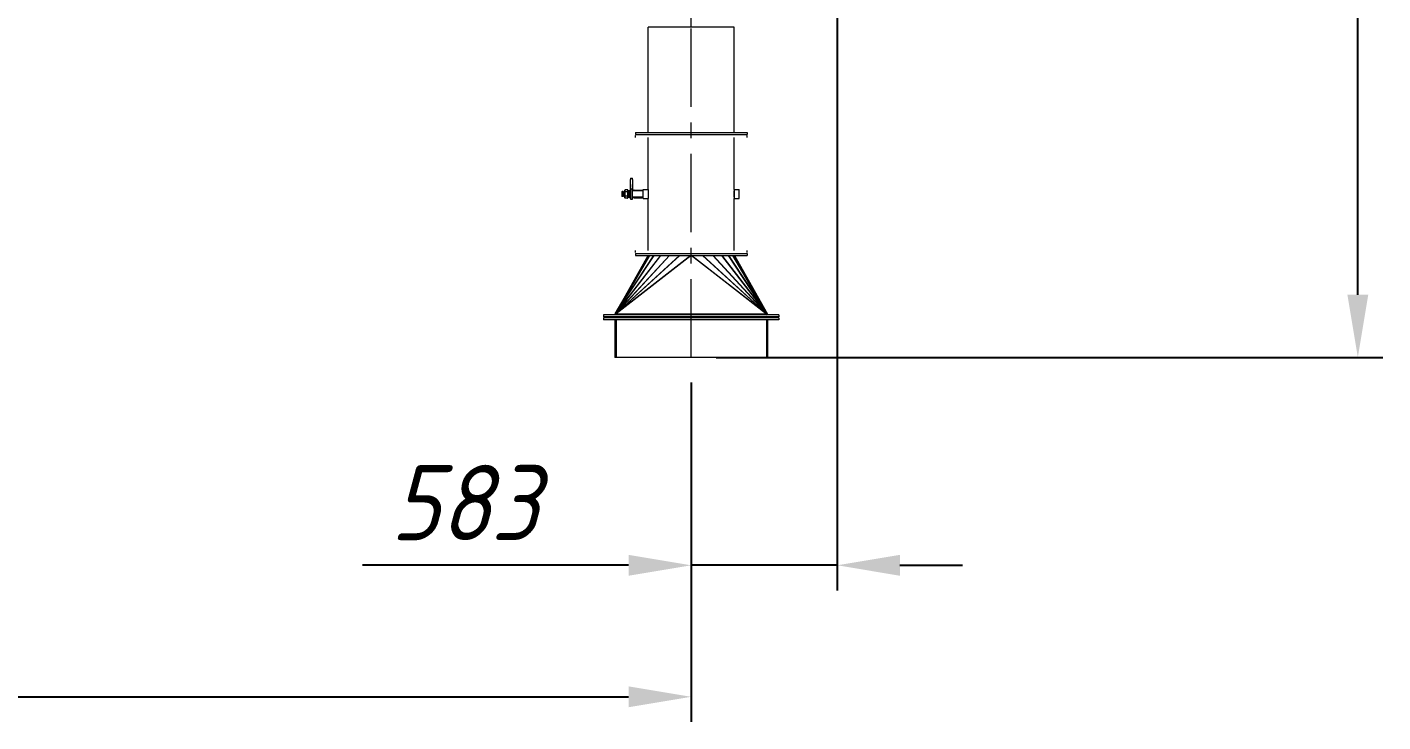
# Model space of a CAD drawing. Header units: inches. Extents: x -350577 to -266477, y -437959 to -377535.
# Drawn here: x -325289 to -319875, y -401885 to -399113 of the extents above; entities that cross this region are included whole.
import ezdxf

# ---------------------------------------------------------------- set-up
doc = ezdxf.new("R2010")
doc.units = ezdxf.units.IN
doc.header["$MEASUREMENT"] = 0
doc.linetypes.add('CENTER', pattern=[2, 1.25, -0.25, 0.25, -0.25])
doc.layers.add('CENTER       (itatec)', color=4, linetype='CENTER', lineweight=9)
doc.layers.add('ORGINAL (itatec)', color=3, linetype='Continuous', lineweight=9)
doc.styles.add('Geniso', font='geniso.shx', dxfattribs={"oblique": 15})
doc.dimstyles.new('scale 1b100', dxfattribs={"dimscale": 100, "dimtxt": 3, "dimasz": 2.5, "dimexe": 1, "dimexo": 1, "dimgap": 1, "dimtad": 1, "dimdec": 0, "dimzin": 0, "dimdsep": 46, "dimtxsty": 'Geniso', "dimcen": 0, "dimclrd": 1, "dimclre": 1, "dimclrt": 7, "dimadec": 0, "dimazin": 0, "dimtfac": 1, "dimtdec": 0, "dimtmove": 0, "dimatfit": 3, "dimfxl": 0.75, "dimtolj": 1, "dimtzin": 0, "dimarcsym": 0})

# ---------------------------------------------------------------- blocks, each defined once
blk = doc.blocks.new('*D19')
at = {"layer": 'Defpoints', "color": 0, "transparency": 16777216}
for p in [(-322053.8, -395650.3), (-322637.2, -400430.8), (-322637.2, -401260.3)]:
    blk.add_point(p, dxfattribs=at)
at = {"layer": 'ORGINAL (itatec)', "color": 1, "lineweight": -2, "transparency": 16777216}
for p, q in [((-322053.8, -395750.3), (-322053.8, -401360.3)), ((-322637.2, -400530.8), (-322637.2, -401360.3)), ((-322887.2, -401260.3), (-323949.6, -401260.3)), ((-322053.8, -401260.3), (-322637.2, -401260.3)), ((-321803.8, -401260.3), (-321553.8, -401260.3))]:
    blk.add_line(p, q, dxfattribs=at)
at = {"layer": 'ORGINAL (itatec)', "color": 1, "transparency": 16777216}
for points in [[(-322887.2, -401218.7), (-322887.2, -401302), (-322637.2, -401260.3)], [(-321803.8, -401218.7), (-321803.8, -401302), (-322053.8, -401260.3)]]:
    blk.add_solid(points, dxfattribs=at)
at = {"layer": 'ORGINAL (itatec)', "color": 7, "transparency": 16777216, "insert": (-323543.4, -401010.3), "char_height": 300, "attachment_point": 5, "style": 'Geniso'}
blk.add_mtext('\\A1;583', dxfattribs=at)
blk = doc.blocks.new('*D20')
at = {"layer": 'Defpoints', "color": 0, "transparency": 16777216}
for p in [(-321453.8, -395650.3), (-319975.1, -395650.3), (-322637.2, -400430.8)]:
    blk.add_point(p, dxfattribs=at)
at = {"layer": 'ORGINAL (itatec)', "color": 1, "lineweight": -2, "transparency": 16777216}
for p, q in [((-321353.8, -395650.3), (-319875.1, -395650.3)), ((-319975.1, -400180.8), (-319975.1, -395900.3)), ((-322537.2, -400430.8), (-319875.1, -400430.8))]:
    blk.add_line(p, q, dxfattribs=at)
at = {"layer": 'ORGINAL (itatec)', "color": 1, "transparency": 16777216}
for points in [[(-320016.7, -395900.3), (-319933.4, -395900.3), (-319975.1, -395650.3)], [(-320016.7, -400180.8), (-319933.4, -400180.8), (-319975.1, -400430.8)]]:
    blk.add_solid(points, dxfattribs=at)
at = {"layer": 'ORGINAL (itatec)', "color": 7, "transparency": 16777216, "insert": (-320225.1, -398040.5), "char_height": 300, "attachment_point": 5, "rotation": 90, "style": 'Geniso'}
blk.add_mtext('\\A1;4781', dxfattribs=at)
blk = doc.blocks.new('*D21')
at = {"layer": 'Defpoints', "color": 0, "transparency": 16777216}
for p in [(-329057.2, -398300.3), (-322637.2, -400636.3), (-322637.2, -401785)]:
    blk.add_point(p, dxfattribs=at)
at = {"layer": 'ORGINAL (itatec)', "color": 1, "lineweight": -2, "transparency": 16777216}
for p, q in [((-329057.2, -398400.3), (-329057.2, -401885)), ((-322637.2, -400736.3), (-322637.2, -401885)), ((-328807.2, -401785), (-322887.2, -401785))]:
    blk.add_line(p, q, dxfattribs=at)
at = {"layer": 'ORGINAL (itatec)', "color": 1, "transparency": 16777216}
for points in [[(-328807.2, -401743.4), (-328807.2, -401826.7), (-329057.2, -401785)], [(-322887.2, -401743.4), (-322887.2, -401826.7), (-322637.2, -401785)]]:
    blk.add_solid(points, dxfattribs=at)
at = {"layer": 'ORGINAL (itatec)', "color": 7, "transparency": 16777216, "insert": (-325847.2, -401535), "char_height": 300, "attachment_point": 5, "style": 'Geniso'}
blk.add_mtext('\\A1;6420', dxfattribs=at)

msp = doc.modelspace()

# ---------------------------------------------------------------- linework, layer by layer
at = {"layer": 'CENTER       (itatec)', "ltscale": 250}
msp.add_lwpolyline([(-322637.2, -400430.8), (-322637.2, -399113, 0.050793), (-322656.9, -398920.3), (-323139.2, -396481, 0.107251), (-323325.3, -396051.6), (-324154.3, -394782), (-326137.7, -392395, 0.10723), (-326560, -392064.6), (-328720.7, -390827.2)], format="xyb", dxfattribs=at)
at = {"layer": 'ORGINAL (itatec)', "extrusion": (0, 1, 0)}
for p, q in [((-322465.2, -399113), (-322809.2, -399113)), ((-322809.2, -399532.8), (-322809.2, -399113)), ((-322465.2, -399532.8), (-322465.2, -399113)), ((-322860.2, -399532.8), (-322414.2, -399532.8)), ((-322860.2, -399532.8), (-322860.2, -399540.8)), ((-322860.2, -399540.8), (-322414.2, -399540.8)), ((-322860.2, -399552.8), (-322860.2, -399544.8)), ((-322809.2, -399761.3), (-322809.2, -399552.8)), ((-322465.2, -399761.3), (-322465.2, -399552.8)), ((-322414.2, -399532.8), (-322414.2, -399540.8)), ((-322414.2, -399552.8), (-322414.2, -399544.8)), ((-322880, -399733.8), (-322880.3, -399733.8)), ((-322880.3, -399738.8), (-322880.3, -399733.8)), ((-322880, -399715.8), (-322880, -399720.8)), ((-322880, -399715.8), (-322872, -399715.8)), ((-322880, -399753.8), (-322880, -399720.8)), ((-322872, -399720.8), (-322872, -399715.8)), ((-322872, -399720.8), (-322872, -399753.8)), ((-322913.7, -399769.6), (-322912.9, -399768.8)), ((-322913.7, -399769.6), (-322913.7, -399788)), ((-322913.7, -399788), (-322912.9, -399788.8)), ((-322912.9, -399768.8), (-322912.9, -399788.8)), ((-322912.2, -399768.8), (-322912.9, -399768.8)), ((-322912.2, -399788.8), (-322912.9, -399788.8)), ((-322912.2, -399768.8), (-322912.2, -399788.8)), ((-322911.4, -399769.6), (-322912.2, -399768.8)), ((-322911.4, -399788), (-322912.2, -399788.8)), ((-322911.4, -399788), (-322911.4, -399769.6)), ((-322910.6, -399769.6), (-322911.4, -399769.6)), ((-322910.6, -399788), (-322911.4, -399788)), ((-322910.6, -399769.6), (-322909.8, -399768.8)), ((-322910.6, -399769.6), (-322910.6, -399788)), ((-322910.6, -399788), (-322909.8, -399788.8)), ((-322909.8, -399768.8), (-322909.8, -399788.8)), ((-322909, -399768.8), (-322909.8, -399768.8)), ((-322909, -399788.8), (-322909.8, -399788.8)), ((-322909, -399768.8), (-322909, -399788.8)), ((-322908.2, -399769.6), (-322909, -399768.8)), ((-322908.2, -399788), (-322909, -399788.8)), ((-322908.2, -399788), (-322908.2, -399769.6)), ((-322907.4, -399769.6), (-322908.2, -399769.6)), ((-322907.4, -399788), (-322908.2, -399788)), ((-322907.4, -399769.6), (-322906.6, -399768.8)), ((-322907.4, -399769.6), (-322907.4, -399788)), ((-322907.4, -399788), (-322906.6, -399788.8)), ((-322906.6, -399768.8), (-322906.6, -399788.8)), ((-322905.8, -399768.8), (-322906.6, -399768.8)), ((-322905.8, -399788.8), (-322906.6, -399788.8)), ((-322905.8, -399768.8), (-322905.8, -399788.8)), ((-322905, -399769.6), (-322905.8, -399768.8)), ((-322905, -399788), (-322905.8, -399788.8)), ((-322905, -399788), (-322905, -399769.6)), ((-322904.2, -399769.6), (-322905, -399769.6)), ((-322904.2, -399788), (-322905, -399788)), ((-322904.2, -399769.6), (-322903.4, -399768.8)), ((-322904.2, -399769.6), (-322904.2, -399788)), ((-322904.2, -399788), (-322903.4, -399788.8)), ((-322903.4, -399768.8), (-322903.4, -399788.8)), ((-322902.6, -399768.8), (-322903.4, -399768.8)), ((-322902.6, -399788.8), (-322903.4, -399788.8)), ((-322902.6, -399766.2), (-322902.6, -399791.4)), ((-322902.6, -399768.8), (-322902.6, -399788.8)), ((-322902.6, -399768.9), (-322902.6, -399768.8)), ((-322902.6, -399788.7), (-322902.6, -399788.8)), ((-322902, -399763.7), (-322902, -399763.4)), ((-322902, -399763.4), (-322902, -399763.7)), ((-322902, -399763.4), (-322902, -399763.4)), ((-322902, -399763.7), (-322902, -399763.7)), ((-322902, -399773.7), (-322902, -399768.8)), ((-322902, -399768.8), (-322902, -399768.8)), ((-322902, -399768.8), (-322902, -399773.7)), ((-322902, -399773.7), (-322902, -399773.7)), ((-322902, -399788.8), (-322902, -399783.9)), ((-322902, -399783.9), (-322902, -399783.9)), ((-322902, -399783.9), (-322902, -399788.8)), ((-322902, -399788.8), (-322902, -399788.8)), ((-322901.1, -399762.1), (-322901.1, -399762.1)), ((-322891.2, -399762.1), (-322901.1, -399762.1)), ((-322901.1, -399770.4), (-322901.1, -399770.4)), ((-322901.1, -399770.4), (-322901.1, -399770.4)), ((-322891.2, -399770.4), (-322901.1, -399770.4)), ((-322901.1, -399787.2), (-322901.1, -399787.2)), ((-322901.1, -399787.2), (-322901.1, -399787.2)), ((-322891.2, -399787.2), (-322901.1, -399787.2)), ((-322891.2, -399762.1), (-322891.2, -399762.1)), ((-322891.2, -399770.4), (-322891.2, -399770.4)), ((-322891.2, -399770.4), (-322891.2, -399770.4)), ((-322891.2, -399787.2), (-322891.2, -399787.2)), ((-322891.2, -399787.2), (-322891.2, -399787.2)), ((-322889.7, -399791.4), (-322889.7, -399766.2)), ((-322889.2, -399769.6), (-322889.7, -399769)), ((-322889.2, -399788), (-322889.7, -399788.6)), ((-322889.2, -399788), (-322889.2, -399769.6)), ((-322888.4, -399769.6), (-322889.2, -399769.6)), ((-322888.4, -399788), (-322889.2, -399788)), ((-322888.4, -399769.6), (-322887.6, -399768.8)), ((-322888.4, -399769.6), (-322888.4, -399788)), ((-322888.4, -399788), (-322887.6, -399788.8)), ((-322887.6, -399768.8), (-322887.6, -399788.8)), ((-322886.8, -399768.8), (-322887.6, -399768.8)), ((-322886.8, -399788.8), (-322887.6, -399788.8)), ((-322886.8, -399768.8), (-322886.8, -399788.8)), ((-322886, -399769.6), (-322886.8, -399768.8)), ((-322886, -399788), (-322886.8, -399788.8)), ((-322886, -399788), (-322886, -399769.6)), ((-322885.2, -399769.6), (-322886, -399769.6)), ((-322885.2, -399788), (-322886, -399788)), ((-322885.2, -399769.6), (-322884.4, -399768.8)), ((-322885.2, -399769.6), (-322885.2, -399788)), ((-322885.2, -399788), (-322884.4, -399788.8)), ((-322885, -399769.4), (-322885, -399763.8)), ((-322885, -399763.8), (-322880.3, -399763.8)), ((-322885, -399793.8), (-322885, -399788.2)), ((-322884.4, -399768.8), (-322884.4, -399788.8)), ((-322883.6, -399768.8), (-322884.4, -399768.8)), ((-322883.6, -399788.8), (-322884.4, -399788.8)), ((-322883.6, -399768.8), (-322883.6, -399788.8)), ((-322882.8, -399769.6), (-322883.6, -399768.8)), ((-322882.8, -399788), (-322883.6, -399788.8)), ((-322882.8, -399788), (-322882.8, -399769.6)), ((-322882, -399769.6), (-322882.8, -399769.6)), ((-322882, -399788), (-322882.8, -399788)), ((-322882, -399769.6), (-322881.2, -399768.8)), ((-322882, -399769.6), (-322882, -399788)), ((-322882, -399788), (-322881.2, -399788.8)), ((-322881.2, -399768.8), (-322881.2, -399788.8)), ((-322880.5, -399768.8), (-322881.2, -399768.8)), ((-322880.5, -399788.8), (-322881.2, -399788.8)), ((-322880.5, -399768.8), (-322880.5, -399788.8)), ((-322880, -399769.3), (-322880.5, -399768.8)), ((-322880, -399788.3), (-322880.5, -399788.8)), ((-322880, -399738.8), (-322880.3, -399738.8)), ((-322880, -399739.7), (-322880.3, -399739.7)), ((-322880.3, -399741.3), (-322880.3, -399739.7)), ((-322880.3, -399741.3), (-322880.3, -399746.1)), ((-322880, -399741.3), (-322880.3, -399741.3)), ((-322880.3, -399746.1), (-322880.3, -399750.2)), ((-322880, -399746.1), (-322880.3, -399746.1)), ((-322880.3, -399750.2), (-322880.3, -399750.3)), ((-322880.3, -399750.3), (-322880.3, -399752)), ((-322880, -399750.3), (-322880.3, -399750.3)), ((-322880, -399752), (-322880.3, -399752)), ((-322880.3, -399752), (-322880.3, -399752.1)), ((-322880, -399752.1), (-322880.3, -399752.1)), ((-322880, -399756.1), (-322880.3, -399756.1)), ((-322880.3, -399758.3), (-322880.3, -399756.1)), ((-322880.3, -399758.3), (-322880.3, -399761.5)), ((-322880, -399758.3), (-322880.3, -399758.3)), ((-322880.3, -399761.5), (-322880.3, -399762.1)), ((-322880, -399761.5), (-322880.3, -399761.5)), ((-322880.3, -399762.1), (-322880.3, -399764.4)), ((-322880, -399762.1), (-322880.3, -399762.1)), ((-322880.3, -399765.1), (-322880.3, -399764.4)), ((-322880, -399765.1), (-322880.3, -399765.1)), ((-322880, -399753.8), (-322880, -399758.8)), ((-322880, -399758.8), (-322880, -399798.8)), ((-322880, -399758.8), (-322872, -399758.8)), ((-322880, -399765.1), (-322880, -399769.3)), ((-322880, -399788.3), (-322880, -399793.8)), ((-322872, -399753.8), (-322872, -399758.8)), ((-322872, -399798.8), (-322872, -399758.8)), ((-322864.6, -399763.8), (-322872, -399763.8)), ((-322829.2, -399766.3), (-322872, -399766.3)), ((-322864.6, -399763.8), (-322829.2, -399763.8)), ((-322829.2, -399796.3), (-322829.2, -399761.3)), ((-322829.2, -399761.3), (-322809.2, -399761.3)), ((-322809.2, -399761.4), (-322809.2, -399796.2)), ((-322465.2, -399761.3), (-322445.2, -399761.3)), ((-322465.2, -399761.4), (-322465.2, -399796.2)), ((-322445.2, -399796.3), (-322445.2, -399761.3)), ((-322902, -399794.2), (-322902, -399793.9)), ((-322902, -399793.9), (-322902, -399793.9)), ((-322902, -399793.9), (-322902, -399794.2)), ((-322902, -399794.2), (-322902, -399794.2)), ((-322901.1, -399795.5), (-322901.1, -399795.5)), ((-322891.2, -399795.5), (-322901.1, -399795.5)), ((-322891.2, -399795.5), (-322891.2, -399795.5)), ((-322880, -399793.8), (-322885, -399793.8)), ((-322880, -399793.8), (-322880, -399793.8)), ((-322880, -399798.8), (-322872, -399798.8)), ((-322829.2, -399791.3), (-322872, -399791.3)), ((-322864.6, -399793.8), (-322872, -399793.8)), ((-322864.6, -399793.8), (-322829.2, -399793.8)), ((-322829.2, -399796.3), (-322809.2, -399796.3)), ((-322809.2, -400004.8), (-322809.2, -399796.3)), ((-322465.2, -400004.8), (-322465.2, -399796.3)), ((-322465.2, -399796.3), (-322445.2, -399796.3)), ((-322860.2, -400012.8), (-322860.2, -400004.8)), ((-322414.2, -400012.8), (-322414.2, -400004.8)), ((-322809.6, -400024.8), (-322941.6, -400258.3)), ((-322941.1, -400257.7), (-322809.5, -400024.8)), ((-322803.8, -400024.8), (-322941.1, -400257.7)), ((-322940.3, -400257.1), (-322803.3, -400024.8)), ((-322786.7, -400024.8), (-322940.3, -400257.1)), ((-322939.6, -400256.8), (-322786.1, -400024.8)), ((-322759.6, -400024.8), (-322939.6, -400256.8)), ((-322939, -400256.7), (-322759.1, -400024.8)), ((-322724.5, -400024.8), (-322939, -400256.7)), ((-322938.4, -400256.8), (-322723.8, -400024.8)), ((-322683.6, -400024.8), (-322938.4, -400256.8)), ((-322937.7, -400257), (-322682.6, -400024.8)), ((-322639.4, -400024.8), (-322937.7, -400257)), ((-322637.2, -400024.8), (-322937.2, -400257.3)), ((-322860.2, -400016.8), (-322414.2, -400016.8)), ((-322860.2, -400016.8), (-322860.2, -400024.8)), ((-322860.2, -400024.8), (-322414.2, -400024.8)), ((-322809.5, -400024.8), (-322809.6, -400024.8)), ((-322637.5, -400025), (-322637.5, -400024.8)), ((-322337.2, -400257.3), (-322637.2, -400024.8)), ((-322637, -400025), (-322636.9, -400024.8)), ((-322635.1, -400024.8), (-322336.8, -400257)), ((-322336.8, -400257), (-322591.9, -400024.8)), ((-322590.9, -400024.8), (-322336.1, -400256.8)), ((-322336.1, -400256.8), (-322550.6, -400024.8)), ((-322550, -400024.8), (-322335.5, -400256.7)), ((-322335.5, -400256.7), (-322515.4, -400024.8)), ((-322514.9, -400024.8), (-322334.9, -400256.8)), ((-322334.9, -400256.8), (-322488.3, -400024.8)), ((-322487.8, -400024.8), (-322334.2, -400257.1)), ((-322334.2, -400257.1), (-322471.1, -400024.8)), ((-322470.7, -400024.8), (-322333.3, -400257.7)), ((-322333.3, -400257.7), (-322465, -400024.8)), ((-322465, -400024.8), (-322464.9, -400024.8)), ((-322464.9, -400024.8), (-322332.9, -400258.3)), ((-322414.2, -400016.8), (-322414.2, -400024.8)), ((-322987.2, -400260.8), (-322987.2, -400268.8)), ((-322287.2, -400260.8), (-322987.2, -400260.8)), ((-322287.2, -400268.8), (-322987.2, -400268.8)), ((-322987.2, -400272.8), (-322987.2, -400280.8)), ((-322287.2, -400272.8), (-322987.2, -400272.8)), ((-322937.2, -400260.8), (-322941.6, -400258.3)), ((-322937.2, -400260.8), (-322941.1, -400257.7)), ((-322937.2, -400260.8), (-322940.3, -400257.1)), ((-322937.2, -400260.8), (-322939.6, -400256.8)), ((-322937.2, -400260.8), (-322939, -400256.7)), ((-322937.2, -400260.8), (-322938.4, -400256.8)), ((-322937.2, -400260.8), (-322937.7, -400257)), ((-322937.2, -400257.3), (-322337.2, -400257.3)), ((-322937.2, -400260.8), (-322937.2, -400257.3)), ((-322337.2, -400260.8), (-322335.5, -400256.7)), ((-322337.2, -400260.8), (-322334.9, -400256.8)), ((-322337.2, -400260.8), (-322336.1, -400256.8)), ((-322337.2, -400260.8), (-322336.8, -400257)), ((-322337.2, -400260.8), (-322334.2, -400257.1)), ((-322337.2, -400260.8), (-322337.2, -400257.3)), ((-322337.2, -400260.8), (-322333.3, -400257.7)), ((-322337.2, -400260.8), (-322332.9, -400258.3)), ((-322287.2, -400260.8), (-322287.2, -400268.8)), ((-322287.2, -400272.8), (-322287.2, -400280.8)), ((-322287.2, -400280.8), (-322987.2, -400280.8)), ((-322942.2, -400280.8), (-322942.2, -400430.8)), ((-322937.2, -400280.8), (-322937.2, -400430.8)), ((-322337.2, -400280.8), (-322337.2, -400430.8)), ((-322332.2, -400280.8), (-322332.2, -400430.8)), ((-322937.2, -400430.8), (-322942.2, -400430.8)), ((-322337.2, -400430.8), (-322937.2, -400430.8)), ((-322332.2, -400430.8), (-322337.2, -400430.8))]:
    msp.add_line(p, q, dxfattribs=at)
at = {"layer": 'ORGINAL (itatec)', "extrusion": (0, 0, -1)}
for centre, start, end in [((322895.8, -399766.2), 0, 24.2411), ((322895.8, -399766.2), 24.2411, 37.8907), ((322896.5, -399766.2), 142.1093, 180), ((322895.8, -399791.4), 335.7589, 0), ((322895.8, -399791.4), 322.1093, 335.7589), ((322896.5, -399791.4), 180, 217.8907)]:
    msp.add_arc(centre, 6.82, start, end, dxfattribs=at)
at = {"layer": 'ORGINAL (itatec)'}
for points, knots in [([(-322902, -399763.7), (-322902, -399763.8), (-322902, -399763.9), (-322902.1, -399764.3), (-322902.2, -399764.7), (-322902.3, -399765.5), (-322902.3, -399765.9), (-322902.3, -399766.6), (-322902.3, -399767), (-322902.2, -399767.8), (-322902.1, -399768.2), (-322902, -399768.6), (-322902, -399768.7), (-322902, -399768.8)], [34.251004, 34.251004, 34.251004, 34.251004, 34.81835, 34.81835, 37.754399, 37.754399, 40.690448, 40.690448, 43.626497, 43.626497, 46.562546, 46.562546, 47.129892, 47.129892, 47.129892, 47.129892]), ([(-322902, -399773.7), (-322902, -399773.9), (-322902, -399774), (-322902.1, -399775), (-322902.2, -399775.8), (-322902.3, -399777.3), (-322902.3, -399778.1), (-322902.3, -399779.5), (-322902.3, -399780.3), (-322902.2, -399781.8), (-322902.1, -399782.6), (-322902, -399783.6), (-322902, -399783.7), (-322902, -399783.9)], [34.251004, 34.251004, 34.251004, 34.251004, 34.81835, 34.81835, 37.754399, 37.754399, 40.690448, 40.690448, 43.626497, 43.626497, 46.562546, 46.562546, 47.129892, 47.129892, 47.129892, 47.129892]), ([(-322902, -399788.8), (-322902, -399788.9), (-322902, -399789), (-322902.1, -399789.4), (-322902.2, -399789.8), (-322902.3, -399790.6), (-322902.3, -399791), (-322902.3, -399791.7), (-322902.3, -399792.1), (-322902.2, -399792.9), (-322902.1, -399793.3), (-322902, -399793.7), (-322902, -399793.8), (-322902, -399793.9)], [34.251004, 34.251004, 34.251004, 34.251004, 34.81835, 34.81835, 37.754399, 37.754399, 40.690448, 40.690448, 43.626497, 43.626497, 46.562546, 46.562546, 47.129892, 47.129892, 47.129892, 47.129892]), ([(-322901.1, -399762.1), (-322901.3, -399762.3), (-322901.5, -399762.5), (-322901.8, -399763.1), (-322901.9, -399763.4), (-322902, -399763.7)], [70.557899, 70.557899, 70.557899, 70.557899, 72.575316, 72.575316, 74.944102, 74.944102, 74.944102, 74.944102]), ([(-322902, -399768.8), (-322901.9, -399769.1), (-322901.8, -399769.4), (-322901.5, -399769.9), (-322901.3, -399770.2), (-322901.1, -399770.4)], [6.439672, 6.439672, 6.439672, 6.439672, 8.808459, 8.808459, 10.825875, 10.825875, 10.825875, 10.825875]), ([(-322901.1, -399770.4), (-322901.3, -399770.9), (-322901.5, -399771.4), (-322901.8, -399772.5), (-322901.9, -399773.1), (-322902, -399773.7)], [70.557899, 70.557899, 70.557899, 70.557899, 72.575316, 72.575316, 74.944102, 74.944102, 74.944102, 74.944102]), ([(-322902, -399783.9), (-322901.9, -399784.5), (-322901.8, -399785.1), (-322901.5, -399786.2), (-322901.3, -399786.7), (-322901.1, -399787.2)], [6.439672, 6.439672, 6.439672, 6.439672, 8.808459, 8.808459, 10.825875, 10.825875, 10.825875, 10.825875]), ([(-322901.1, -399787.2), (-322901.3, -399787.4), (-322901.5, -399787.7), (-322901.8, -399788.2), (-322901.9, -399788.5), (-322902, -399788.8)], [70.557899, 70.557899, 70.557899, 70.557899, 72.575316, 72.575316, 74.944102, 74.944102, 74.944102, 74.944102]), ([(-322890.3, -399763.7), (-322890.4, -399763.4), (-322890.5, -399763.1), (-322890.8, -399762.5), (-322891, -399762.3), (-322891.2, -399762.1)], [47.129892, 47.129892, 47.129892, 47.129892, 49.498595, 49.498595, 51.515941, 51.515941, 51.515941, 51.515941]), ([(-322891.2, -399770.4), (-322891, -399770.2), (-322890.8, -399769.9), (-322890.5, -399769.4), (-322890.4, -399769.1), (-322890.3, -399768.8)], [29.864955, 29.864955, 29.864955, 29.864955, 31.882301, 31.882301, 34.251004, 34.251004, 34.251004, 34.251004]), ([(-322890.3, -399773.7), (-322890.4, -399773.1), (-322890.5, -399772.5), (-322890.8, -399771.4), (-322891, -399770.9), (-322891.2, -399770.4)], [47.129892, 47.129892, 47.129892, 47.129892, 49.498595, 49.498595, 51.515941, 51.515941, 51.515941, 51.515941]), ([(-322891.2, -399787.2), (-322891, -399786.7), (-322890.8, -399786.2), (-322890.5, -399785.1), (-322890.4, -399784.5), (-322890.3, -399783.9)], [29.864955, 29.864955, 29.864955, 29.864955, 31.882301, 31.882301, 34.251004, 34.251004, 34.251004, 34.251004]), ([(-322890.3, -399788.8), (-322890.4, -399788.5), (-322890.5, -399788.2), (-322890.8, -399787.7), (-322891, -399787.4), (-322891.2, -399787.2)], [47.129892, 47.129892, 47.129892, 47.129892, 49.498595, 49.498595, 51.515941, 51.515941, 51.515941, 51.515941]), ([(-322890.3, -399768.8), (-322890.3, -399768.7), (-322890.3, -399768.6), (-322890.2, -399768.2), (-322890.1, -399767.8), (-322890, -399767), (-322890, -399766.6), (-322890, -399765.9), (-322890, -399765.5), (-322890.1, -399764.7), (-322890.2, -399764.3), (-322890.3, -399763.9), (-322890.3, -399763.8), (-322890.3, -399763.7)], [34.251004, 34.251004, 34.251004, 34.251004, 34.81835, 34.81835, 37.754399, 37.754399, 40.690448, 40.690448, 43.626497, 43.626497, 46.562546, 46.562546, 47.129892, 47.129892, 47.129892, 47.129892]), ([(-322890.3, -399783.9), (-322890.3, -399783.7), (-322890.3, -399783.6), (-322890.2, -399782.6), (-322890.1, -399781.8), (-322890, -399780.3), (-322890, -399779.5), (-322890, -399778.1), (-322890, -399777.3), (-322890.1, -399775.8), (-322890.2, -399775), (-322890.3, -399774), (-322890.3, -399773.9), (-322890.3, -399773.7)], [34.251004, 34.251004, 34.251004, 34.251004, 34.81835, 34.81835, 37.754399, 37.754399, 40.690448, 40.690448, 43.626497, 43.626497, 46.562546, 46.562546, 47.129892, 47.129892, 47.129892, 47.129892]), ([(-322890.3, -399793.9), (-322890.3, -399793.8), (-322890.3, -399793.7), (-322890.2, -399793.3), (-322890.1, -399792.9), (-322890, -399792.1), (-322890, -399791.7), (-322890, -399791), (-322890, -399790.6), (-322890.1, -399789.8), (-322890.2, -399789.4), (-322890.3, -399789), (-322890.3, -399788.9), (-322890.3, -399788.8)], [34.251004, 34.251004, 34.251004, 34.251004, 34.81835, 34.81835, 37.754399, 37.754399, 40.690448, 40.690448, 43.626497, 43.626497, 46.562546, 46.562546, 47.129892, 47.129892, 47.129892, 47.129892]), ([(-322809.2, -399766.4), (-322809.2, -399766.4), (-322809.2, -399766.5), (-322809.2, -399766.7), (-322809.2, -399766.9), (-322809.2, -399767.6), (-322809.1, -399768), (-322809.1, -399768.9), (-322809, -399769.4), (-322809, -399770.5), (-322809, -399771.1), (-322808.9, -399772.5), (-322808.9, -399773.2), (-322808.8, -399774.8), (-322808.8, -399775.6), (-322808.8, -399777.2), (-322808.8, -399778), (-322808.8, -399779.6), (-322808.8, -399780.4), (-322808.8, -399782), (-322808.8, -399782.8), (-322808.9, -399784.4), (-322808.9, -399785.1), (-322809, -399786.5), (-322809, -399787.1), (-322809, -399788.2), (-322809.1, -399788.7), (-322809.1, -399789.6), (-322809.2, -399790), (-322809.2, -399790.7), (-322809.2, -399790.9), (-322809.2, -399791.1), (-322809.2, -399791.2), (-322809.2, -399791.2)], [20.49829, 20.49829, 20.49829, 20.49829, 21.196643, 21.196643, 23.551825, 23.551825, 25.907006, 25.907006, 28.262188, 28.262188, 30.617372, 30.617372, 32.972555, 32.972555, 35.327739, 35.327739, 37.682923, 37.682923, 40.038107, 40.038107, 42.393291, 42.393291, 44.748474, 44.748474, 47.103658, 47.103658, 49.45884, 49.45884, 51.814021, 51.814021, 54.169203, 54.169203, 54.867556, 54.867556, 54.867556, 54.867556]), ([(-322465.2, -399791.2), (-322465.3, -399791.2), (-322465.3, -399791.1), (-322465.3, -399790.9), (-322465.3, -399790.7), (-322465.3, -399790), (-322465.4, -399789.6), (-322465.4, -399788.7), (-322465.4, -399788.2), (-322465.5, -399787.1), (-322465.5, -399786.5), (-322465.6, -399785.1), (-322465.6, -399784.4), (-322465.6, -399782.8), (-322465.7, -399782), (-322465.7, -399780.4), (-322465.7, -399779.6), (-322465.7, -399778), (-322465.7, -399777.2), (-322465.7, -399775.6), (-322465.6, -399774.8), (-322465.6, -399773.2), (-322465.6, -399772.5), (-322465.5, -399771.1), (-322465.5, -399770.5), (-322465.4, -399769.4), (-322465.4, -399768.9), (-322465.4, -399768), (-322465.3, -399767.6), (-322465.3, -399766.9), (-322465.3, -399766.7), (-322465.3, -399766.5), (-322465.3, -399766.4), (-322465.2, -399766.4)], [20.49829, 20.49829, 20.49829, 20.49829, 21.196643, 21.196643, 23.551825, 23.551825, 25.907006, 25.907006, 28.262188, 28.262188, 30.617372, 30.617372, 32.972555, 32.972555, 35.327739, 35.327739, 37.682923, 37.682923, 40.038107, 40.038107, 42.393291, 42.393291, 44.748474, 44.748474, 47.103658, 47.103658, 49.45884, 49.45884, 51.814021, 51.814021, 54.169203, 54.169203, 54.867556, 54.867556, 54.867556, 54.867556]), ([(-322902, -399793.9), (-322901.9, -399794.2), (-322901.8, -399794.5), (-322901.5, -399795.1), (-322901.3, -399795.3), (-322901.1, -399795.5)], [6.439672, 6.439672, 6.439672, 6.439672, 8.808459, 8.808459, 10.825875, 10.825875, 10.825875, 10.825875]), ([(-322891.2, -399795.5), (-322891, -399795.3), (-322890.8, -399795.1), (-322890.5, -399794.5), (-322890.4, -399794.2), (-322890.3, -399793.9)], [29.864955, 29.864955, 29.864955, 29.864955, 31.882301, 31.882301, 34.251004, 34.251004, 34.251004, 34.251004])]:
    msp.add_open_spline(points, degree=3, knots=knots, dxfattribs=at)

# ---------------------------------------------------------------- dimensions: what is measured, and where the dimension line sits
for base, p1, p2, picture, middle in [((-322637.2, -401260.3), (-322053.8, -395650.3), (-322637.2, -400430.8), '*D19', (-323543.4, -401010.3)), ((-322637.2, -401785), (-329057.2, -398300.3), (-322637.2, -400636.3), '*D21', (-325847.2, -401535))]:
    dim = msp.add_linear_dim(base=base, p1=p1, p2=p2, dimstyle='scale 1b100', dxfattribs=at)
    dim.commit()
    dim.dimension.update_dxf_attribs({"geometry": picture, "text_midpoint": middle})
dim = msp.add_linear_dim(base=(-319975.058637, -395650.2992313), p1=(-322637.2394678, -400430.7992313), p2=(-321453.8253354, -395650.2992313), angle=90, dimstyle='scale 1b100', dxfattribs=at)
dim.commit()
dim.dimension.update_dxf_attribs({"geometry": '*D20', "text_midpoint": (-320225.058637, -398040.5492313)})

doc.saveas('drawing.dxf')
